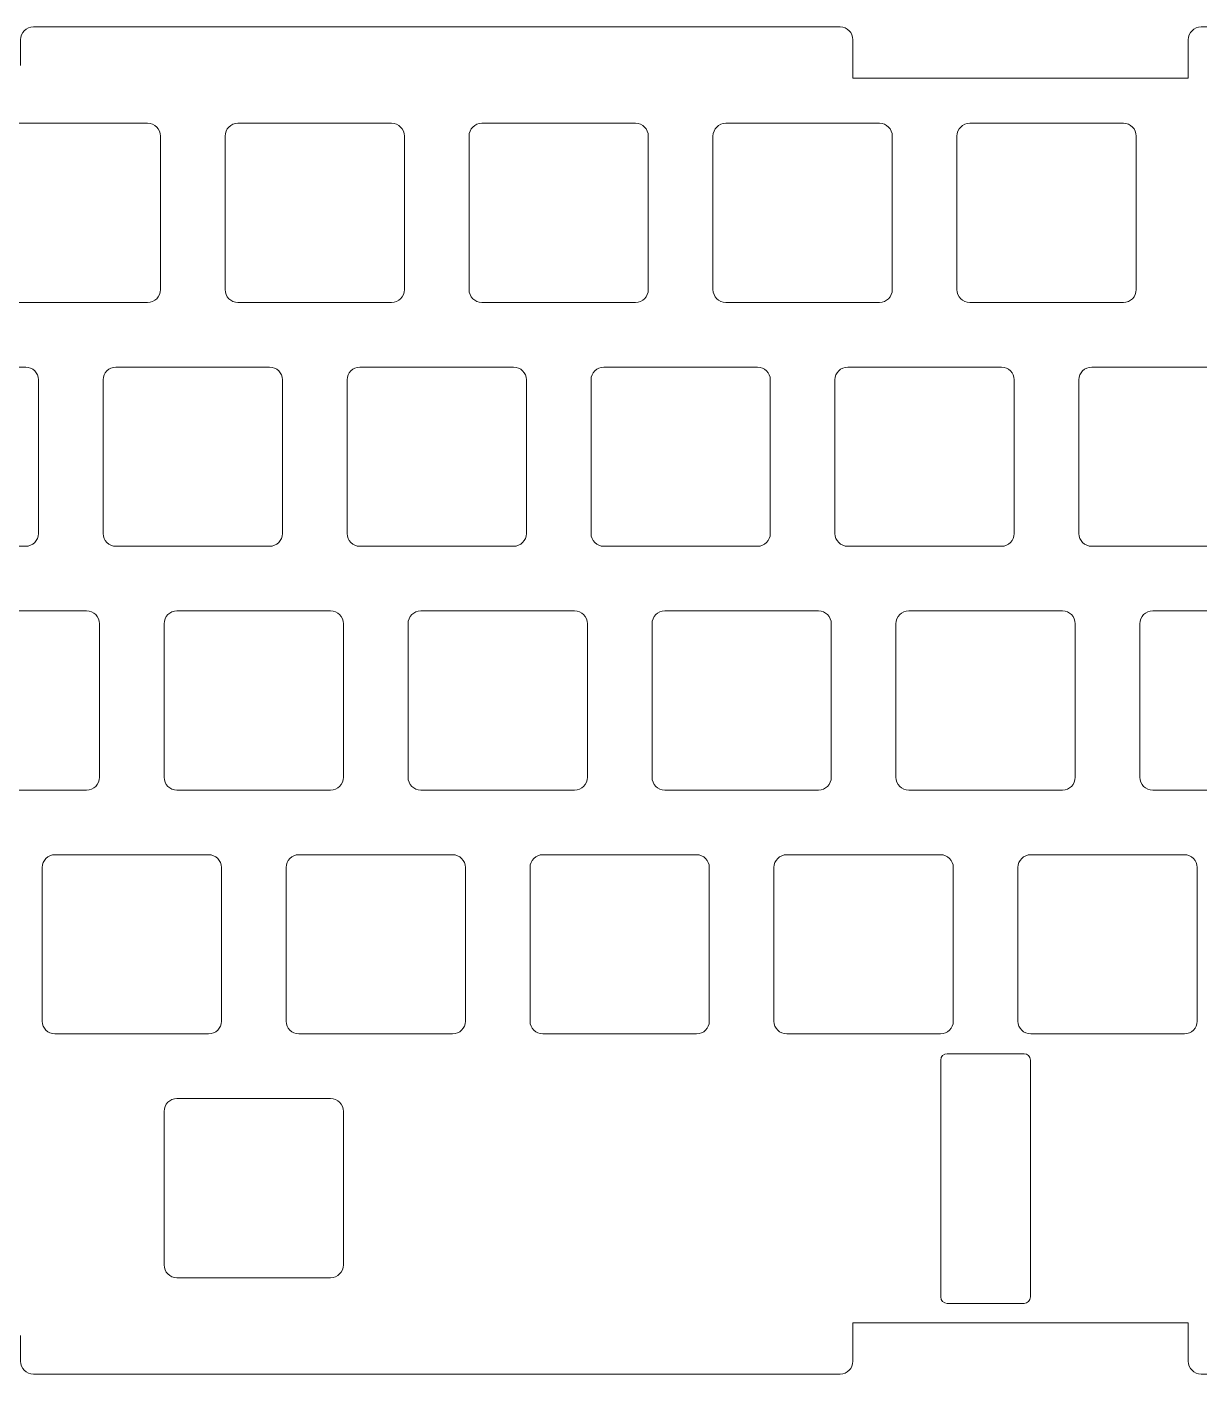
# Model space of a CAD drawing. Header units: millimetres. Extents: x -1107 to -803, y 161 to 266.
# Drawn here: x -987 to -895.5, y 160.7 to 266 of the extents above; entities that cross this region are included whole.
import ezdxf

# ---------------------------------------------------------------- set-up
doc = ezdxf.new("R2010")
doc.units = ezdxf.units.MM
doc.header["$MEASUREMENT"] = 0
doc.layers.add('Layer 1', color=7, linetype='Continuous')

msp = doc.modelspace()

# ---------------------------------------------------------------- linework, layer by layer
at = {"layer": 'Layer 1', "lineweight": 9}
for points, knots in [([(-987.4944, 262.9621), (-987.4944, 262.9621), (-987.4944, 264.9626), (-987.4944, 264.9626), (-987.4944, 264.9626), (-987.4944, 265.5134), (-987.0452, 265.9626), (-986.4944, 265.9626), (-986.4944, 265.9626), (-986.4944, 265.9626), (-923.4945, 265.9626), (-923.4945, 265.9626), (-923.4945, 265.9626), (-922.9437, 265.9626), (-922.4945, 265.5134), (-922.4945, 264.9626), (-922.4945, 264.9626), (-922.4945, 264.9626), (-922.4945, 262.9621), (-922.4945, 262.9621)], [0, 0, 0, 0, 0.16666667, 0.16666667, 0.16666667, 0.16666668, 0.33333333, 0.33333333, 0.33333333, 0.33333334, 0.5, 0.5, 0.5, 0.50000001, 0.66666667, 0.66666667, 0.66666667, 0.66666668, 1, 1, 1, 1]), ([(-896.3068, 262.9621), (-896.3068, 262.9621), (-896.3068, 264.9626), (-896.3068, 264.9626), (-896.3068, 264.9626), (-896.3068, 265.5134), (-895.8576, 265.9626), (-895.3068, 265.9626), (-895.3068, 265.9626), (-895.3068, 265.9626), (-832.3069, 265.9626), (-832.3069, 265.9626), (-832.3069, 265.9626), (-831.7561, 265.9626), (-831.3069, 265.5134), (-831.3069, 264.9626), (-831.3069, 264.9626), (-831.3069, 264.9626), (-831.3069, 262.9621), (-831.3069, 262.9621)], [0, 0, 0, 0, 0.16666667, 0.16666667, 0.16666667, 0.16666668, 0.33333333, 0.33333333, 0.33333333, 0.33333334, 0.5, 0.5, 0.5, 0.50000001, 0.66666667, 0.66666667, 0.66666667, 0.66666668, 1, 1, 1, 1]), ([(-990.5698, 245.4371), (-990.5697, 244.8849), (-990.1219, 244.4372), (-989.5697, 244.4372), (-989.5697, 244.4372), (-989.5697, 244.4372), (-977.5698, 244.4372), (-977.5698, 244.4372), (-977.5698, 244.4372), (-977.0175, 244.4372), (-976.5697, 244.8849), (-976.5697, 245.4371), (-976.5697, 245.4371), (-976.5697, 245.4371), (-976.5698, 257.4372), (-976.5698, 257.4372), (-976.5698, 257.4372), (-976.5697, 257.9894), (-977.0175, 258.4371), (-977.5697, 258.4371), (-977.5697, 258.4371), (-977.5697, 258.4371), (-989.5698, 258.4371), (-989.5698, 258.4371), (-989.5698, 258.4371), (-990.1219, 258.4371), (-990.5697, 257.9894), (-990.5697, 257.4372), (-990.5697, 257.4372), (-990.5697, 257.4372), (-990.5698, 245.4371), (-990.5698, 245.4371)], [0, 0, 0, 0, 0.11111111, 0.11111111, 0.11111111, 0.11111112, 0.22222222, 0.22222222, 0.22222222, 0.22222223, 0.33333333, 0.33333333, 0.33333333, 0.33333334, 0.44444444, 0.44444444, 0.44444444, 0.44444445, 0.55555556, 0.55555556, 0.55555556, 0.55555557, 0.66666667, 0.66666667, 0.66666667, 0.66666668, 0.77777778, 0.77777778, 0.77777778, 0.77777779, 1, 1, 1, 1]), ([(-971.5198, 245.4371), (-971.5197, 244.8849), (-971.0719, 244.4372), (-970.5197, 244.4372), (-970.5197, 244.4372), (-970.5197, 244.4372), (-958.52, 244.4372), (-958.52, 244.4372), (-958.52, 244.4372), (-957.9677, 244.4372), (-957.5199, 244.8849), (-957.5199, 245.4371), (-957.5199, 245.4371), (-957.5199, 245.4371), (-957.52, 257.4372), (-957.52, 257.4372), (-957.52, 257.4372), (-957.5199, 257.9894), (-957.9677, 258.4371), (-958.5199, 258.4371), (-958.5199, 258.4371), (-958.5199, 258.4371), (-970.5198, 258.4371), (-970.5198, 258.4371), (-970.5198, 258.4371), (-971.0719, 258.4371), (-971.5197, 257.9894), (-971.5197, 257.4372), (-971.5197, 257.4372), (-971.5197, 257.4372), (-971.5198, 245.4371), (-971.5198, 245.4371)], [0, 0, 0, 0, 0.11111111, 0.11111111, 0.11111111, 0.11111112, 0.22222222, 0.22222222, 0.22222222, 0.22222223, 0.33333333, 0.33333333, 0.33333333, 0.33333334, 0.44444444, 0.44444444, 0.44444444, 0.44444445, 0.55555556, 0.55555556, 0.55555556, 0.55555557, 0.66666667, 0.66666667, 0.66666667, 0.66666668, 0.77777778, 0.77777778, 0.77777778, 0.77777779, 1, 1, 1, 1]), ([(-952.47, 245.4371), (-952.47, 244.8849), (-952.0222, 244.4372), (-951.47, 244.4372), (-951.47, 244.4372), (-951.47, 244.4372), (-939.47, 244.4372), (-939.47, 244.4372), (-939.47, 244.4372), (-938.9178, 244.4372), (-938.47, 244.8849), (-938.47, 245.4371), (-938.47, 245.4371), (-938.47, 245.4371), (-938.47, 257.4372), (-938.47, 257.4372), (-938.47, 257.4372), (-938.47, 257.9894), (-938.9178, 258.4371), (-939.47, 258.4371), (-939.47, 258.4371), (-939.47, 258.4371), (-951.47, 258.4371), (-951.47, 258.4371), (-951.47, 258.4371), (-952.0222, 258.4371), (-952.47, 257.9894), (-952.47, 257.4372), (-952.47, 257.4372), (-952.47, 257.4372), (-952.47, 245.4371), (-952.47, 245.4371)], [0, 0, 0, 0, 0.11111111, 0.11111111, 0.11111111, 0.11111112, 0.22222222, 0.22222222, 0.22222222, 0.22222223, 0.33333333, 0.33333333, 0.33333333, 0.33333334, 0.44444444, 0.44444444, 0.44444444, 0.44444445, 0.55555556, 0.55555556, 0.55555556, 0.55555557, 0.66666667, 0.66666667, 0.66666667, 0.66666668, 0.77777778, 0.77777778, 0.77777778, 0.77777779, 1, 1, 1, 1]), ([(-933.42, 245.4371), (-933.42, 244.8849), (-932.9722, 244.4372), (-932.42, 244.4372), (-932.42, 244.4372), (-932.42, 244.4372), (-920.42, 244.4372), (-920.42, 244.4372), (-920.42, 244.4372), (-919.8678, 244.4372), (-919.42, 244.8849), (-919.42, 245.4371), (-919.42, 245.4371), (-919.42, 245.4371), (-919.42, 257.4372), (-919.42, 257.4372), (-919.42, 257.4372), (-919.42, 257.9894), (-919.8678, 258.4371), (-920.42, 258.4371), (-920.42, 258.4371), (-920.42, 258.4371), (-932.42, 258.4371), (-932.42, 258.4371), (-932.42, 258.4371), (-932.9722, 258.4371), (-933.42, 257.9894), (-933.42, 257.4372), (-933.42, 257.4372), (-933.42, 257.4372), (-933.42, 245.4371), (-933.42, 245.4371)], [0, 0, 0, 0, 0.11111111, 0.11111111, 0.11111111, 0.11111112, 0.22222222, 0.22222222, 0.22222222, 0.22222223, 0.33333333, 0.33333333, 0.33333333, 0.33333334, 0.44444444, 0.44444444, 0.44444444, 0.44444445, 0.55555556, 0.55555556, 0.55555556, 0.55555557, 0.66666667, 0.66666667, 0.66666667, 0.66666668, 0.77777778, 0.77777778, 0.77777778, 0.77777779, 1, 1, 1, 1]), ([(-914.37, 245.4371), (-914.37, 244.8849), (-913.9222, 244.4372), (-913.37, 244.4372), (-913.37, 244.4372), (-913.37, 244.4372), (-901.37, 244.4372), (-901.37, 244.4372), (-901.37, 244.4372), (-900.8178, 244.4372), (-900.37, 244.8849), (-900.37, 245.4371), (-900.37, 245.4371), (-900.37, 245.4371), (-900.37, 257.4372), (-900.37, 257.4372), (-900.37, 257.4372), (-900.37, 257.9894), (-900.8178, 258.4371), (-901.37, 258.4371), (-901.37, 258.4371), (-901.37, 258.4371), (-913.37, 258.4371), (-913.37, 258.4371), (-913.37, 258.4371), (-913.9222, 258.4371), (-914.37, 257.9894), (-914.37, 257.4372), (-914.37, 257.4372), (-914.37, 257.4372), (-914.37, 245.4371), (-914.37, 245.4371)], [0, 0, 0, 0, 0.11111111, 0.11111111, 0.11111111, 0.11111112, 0.22222222, 0.22222222, 0.22222222, 0.22222223, 0.33333333, 0.33333333, 0.33333333, 0.33333334, 0.44444444, 0.44444444, 0.44444444, 0.44444445, 0.55555556, 0.55555556, 0.55555556, 0.55555557, 0.66666667, 0.66666667, 0.66666667, 0.66666668, 0.77777778, 0.77777778, 0.77777778, 0.77777779, 1, 1, 1, 1]), ([(-1000.0948, 226.3871), (-1000.0947, 225.8349), (-999.6469, 225.3872), (-999.0947, 225.3872), (-999.0947, 225.3872), (-999.0947, 225.3872), (-987.0948, 225.3872), (-987.0948, 225.3872), (-987.0948, 225.3872), (-986.5425, 225.3872), (-986.0947, 225.8349), (-986.0947, 226.3871), (-986.0947, 226.3871), (-986.0947, 226.3871), (-986.0948, 238.3872), (-986.0948, 238.3872), (-986.0948, 238.3872), (-986.0947, 238.9394), (-986.5425, 239.3871), (-987.0947, 239.3871), (-987.0947, 239.3871), (-987.0947, 239.3871), (-999.0948, 239.3871), (-999.0948, 239.3871), (-999.0948, 239.3871), (-999.6469, 239.3871), (-1000.0947, 238.9394), (-1000.0947, 238.3872), (-1000.0947, 238.3872), (-1000.0947, 238.3872), (-1000.0948, 226.3871), (-1000.0948, 226.3871)], [0, 0, 0, 0, 0.11111111, 0.11111111, 0.11111111, 0.11111112, 0.22222222, 0.22222222, 0.22222222, 0.22222223, 0.33333333, 0.33333333, 0.33333333, 0.33333334, 0.44444444, 0.44444444, 0.44444444, 0.44444445, 0.55555556, 0.55555556, 0.55555556, 0.55555557, 0.66666667, 0.66666667, 0.66666667, 0.66666668, 0.77777778, 0.77777778, 0.77777778, 0.77777779, 1, 1, 1, 1]), ([(-981.0448, 226.3871), (-981.0447, 225.8349), (-980.5969, 225.3872), (-980.0447, 225.3872), (-980.0447, 225.3872), (-980.0447, 225.3872), (-968.0448, 225.3872), (-968.0448, 225.3872), (-968.0448, 225.3872), (-967.4925, 225.3872), (-967.0447, 225.8349), (-967.0447, 226.3871), (-967.0447, 226.3871), (-967.0447, 226.3871), (-967.0448, 238.3872), (-967.0448, 238.3872), (-967.0448, 238.3872), (-967.0447, 238.9394), (-967.4925, 239.3871), (-968.0447, 239.3871), (-968.0447, 239.3871), (-968.0447, 239.3871), (-980.0448, 239.3871), (-980.0448, 239.3871), (-980.0448, 239.3871), (-980.5969, 239.3871), (-981.0447, 238.9394), (-981.0447, 238.3872), (-981.0447, 238.3872), (-981.0447, 238.3872), (-981.0448, 226.3871), (-981.0448, 226.3871)], [0, 0, 0, 0, 0.11111111, 0.11111111, 0.11111111, 0.11111112, 0.22222222, 0.22222222, 0.22222222, 0.22222223, 0.33333333, 0.33333333, 0.33333333, 0.33333334, 0.44444444, 0.44444444, 0.44444444, 0.44444445, 0.55555556, 0.55555556, 0.55555556, 0.55555557, 0.66666667, 0.66666667, 0.66666667, 0.66666668, 0.77777778, 0.77777778, 0.77777778, 0.77777779, 1, 1, 1, 1]), ([(-961.995, 226.3871), (-961.9949, 225.8349), (-961.5471, 225.3872), (-960.9949, 225.3872), (-960.9949, 225.3872), (-960.9949, 225.3872), (-948.995, 225.3872), (-948.995, 225.3872), (-948.995, 225.3872), (-948.4428, 225.3872), (-947.995, 225.8349), (-947.995, 226.3871), (-947.995, 226.3871), (-947.995, 226.3871), (-947.995, 238.3872), (-947.995, 238.3872), (-947.995, 238.3872), (-947.995, 238.9394), (-948.4428, 239.3871), (-948.995, 239.3871), (-948.995, 239.3871), (-948.995, 239.3871), (-960.995, 239.3871), (-960.995, 239.3871), (-960.995, 239.3871), (-961.5471, 239.3871), (-961.9949, 238.9394), (-961.9949, 238.3872), (-961.9949, 238.3872), (-961.9949, 238.3872), (-961.995, 226.3871), (-961.995, 226.3871)], [0, 0, 0, 0, 0.11111111, 0.11111111, 0.11111111, 0.11111112, 0.22222222, 0.22222222, 0.22222222, 0.22222223, 0.33333333, 0.33333333, 0.33333333, 0.33333334, 0.44444444, 0.44444444, 0.44444444, 0.44444445, 0.55555556, 0.55555556, 0.55555556, 0.55555557, 0.66666667, 0.66666667, 0.66666667, 0.66666668, 0.77777778, 0.77777778, 0.77777778, 0.77777779, 1, 1, 1, 1]), ([(-942.945, 226.3871), (-942.945, 225.8349), (-942.4972, 225.3872), (-941.945, 225.3872), (-941.945, 225.3872), (-941.945, 225.3872), (-929.945, 225.3872), (-929.945, 225.3872), (-929.945, 225.3872), (-929.3928, 225.3872), (-928.945, 225.8349), (-928.945, 226.3871), (-928.945, 226.3871), (-928.945, 226.3871), (-928.945, 238.3872), (-928.945, 238.3872), (-928.945, 238.3872), (-928.945, 238.9394), (-929.3928, 239.3871), (-929.945, 239.3871), (-929.945, 239.3871), (-929.945, 239.3871), (-941.945, 239.3871), (-941.945, 239.3871), (-941.945, 239.3871), (-942.4972, 239.3871), (-942.945, 238.9394), (-942.945, 238.3872), (-942.945, 238.3872), (-942.945, 238.3872), (-942.945, 226.3871), (-942.945, 226.3871)], [0, 0, 0, 0, 0.11111111, 0.11111111, 0.11111111, 0.11111112, 0.22222222, 0.22222222, 0.22222222, 0.22222223, 0.33333333, 0.33333333, 0.33333333, 0.33333334, 0.44444444, 0.44444444, 0.44444444, 0.44444445, 0.55555556, 0.55555556, 0.55555556, 0.55555557, 0.66666667, 0.66666667, 0.66666667, 0.66666668, 0.77777778, 0.77777778, 0.77777778, 0.77777779, 1, 1, 1, 1]), ([(-923.895, 226.3871), (-923.895, 225.8349), (-923.4472, 225.3872), (-922.895, 225.3872), (-922.895, 225.3872), (-922.895, 225.3872), (-910.895, 225.3872), (-910.895, 225.3872), (-910.895, 225.3872), (-910.3428, 225.3872), (-909.895, 225.8349), (-909.895, 226.3871), (-909.895, 226.3871), (-909.895, 226.3871), (-909.895, 238.3872), (-909.895, 238.3872), (-909.895, 238.3872), (-909.895, 238.9394), (-910.3428, 239.3871), (-910.895, 239.3871), (-910.895, 239.3871), (-910.895, 239.3871), (-922.895, 239.3871), (-922.895, 239.3871), (-922.895, 239.3871), (-923.4472, 239.3871), (-923.895, 238.9394), (-923.895, 238.3872), (-923.895, 238.3872), (-923.895, 238.3872), (-923.895, 226.3871), (-923.895, 226.3871)], [0, 0, 0, 0, 0.11111111, 0.11111111, 0.11111111, 0.11111112, 0.22222222, 0.22222222, 0.22222222, 0.22222223, 0.33333333, 0.33333333, 0.33333333, 0.33333334, 0.44444444, 0.44444444, 0.44444444, 0.44444445, 0.55555556, 0.55555556, 0.55555556, 0.55555557, 0.66666667, 0.66666667, 0.66666667, 0.66666668, 0.77777778, 0.77777778, 0.77777778, 0.77777779, 1, 1, 1, 1]), ([(-904.845, 226.3871), (-904.845, 225.8349), (-904.3972, 225.3872), (-903.845, 225.3872), (-903.845, 225.3872), (-903.845, 225.3872), (-891.845, 225.3872), (-891.845, 225.3872), (-891.845, 225.3872), (-891.2928, 225.3872), (-890.845, 225.8349), (-890.845, 226.3871), (-890.845, 226.3871), (-890.845, 226.3871), (-890.845, 238.3872), (-890.845, 238.3872), (-890.845, 238.3872), (-890.845, 238.9394), (-891.2928, 239.3871), (-891.845, 239.3871), (-891.845, 239.3871), (-891.845, 239.3871), (-903.845, 239.3871), (-903.845, 239.3871), (-903.845, 239.3871), (-904.3972, 239.3871), (-904.845, 238.9394), (-904.845, 238.3872), (-904.845, 238.3872), (-904.845, 238.3872), (-904.845, 226.3871), (-904.845, 226.3871)], [0, 0, 0, 0, 0.11111111, 0.11111111, 0.11111111, 0.11111112, 0.22222222, 0.22222222, 0.22222222, 0.22222223, 0.33333333, 0.33333333, 0.33333333, 0.33333334, 0.44444444, 0.44444444, 0.44444444, 0.44444445, 0.55555556, 0.55555556, 0.55555556, 0.55555557, 0.66666667, 0.66666667, 0.66666667, 0.66666668, 0.77777778, 0.77777778, 0.77777778, 0.77777779, 1, 1, 1, 1]), ([(-995.3323, 207.3372), (-995.3322, 206.7853), (-994.8844, 206.3374), (-994.3322, 206.3374), (-994.3322, 206.3374), (-994.3322, 206.3374), (-982.3323, 206.3373), (-982.3323, 206.3373), (-982.3323, 206.3373), (-981.78, 206.3374), (-981.3322, 206.7853), (-981.3322, 207.3375), (-981.3322, 207.3375), (-981.3322, 207.3375), (-981.3323, 219.3372), (-981.3323, 219.3372), (-981.3323, 219.3372), (-981.3322, 219.8894), (-981.78, 220.3371), (-982.3322, 220.3371), (-982.3322, 220.3371), (-982.3322, 220.3371), (-994.3323, 220.3371), (-994.3323, 220.3371), (-994.3323, 220.3371), (-994.8844, 220.3371), (-995.3322, 219.8894), (-995.3322, 219.3372), (-995.3322, 219.3372), (-995.3322, 219.3372), (-995.3323, 207.3372), (-995.3323, 207.3372)], [0, 0, 0, 0, 0.11111111, 0.11111111, 0.11111111, 0.11111112, 0.22222222, 0.22222222, 0.22222222, 0.22222223, 0.33333333, 0.33333333, 0.33333333, 0.33333334, 0.44444444, 0.44444444, 0.44444444, 0.44444445, 0.55555556, 0.55555556, 0.55555556, 0.55555557, 0.66666667, 0.66666667, 0.66666667, 0.66666668, 0.77777778, 0.77777778, 0.77777778, 0.77777779, 1, 1, 1, 1]), ([(-976.2823, 207.3372), (-976.2822, 206.7853), (-975.8344, 206.3374), (-975.2822, 206.3374), (-975.2822, 206.3374), (-975.2822, 206.3374), (-963.2825, 206.3373), (-963.2825, 206.3373), (-963.2825, 206.3373), (-962.7302, 206.3374), (-962.2824, 206.7853), (-962.2824, 207.3375), (-962.2824, 207.3375), (-962.2824, 207.3375), (-962.2825, 219.3372), (-962.2825, 219.3372), (-962.2825, 219.3372), (-962.2824, 219.8894), (-962.7302, 220.3371), (-963.2824, 220.3371), (-963.2824, 220.3371), (-963.2824, 220.3371), (-975.2823, 220.3371), (-975.2823, 220.3371), (-975.2823, 220.3371), (-975.8344, 220.3371), (-976.2822, 219.8894), (-976.2822, 219.3372), (-976.2822, 219.3372), (-976.2822, 219.3372), (-976.2823, 207.3372), (-976.2823, 207.3372)], [0, 0, 0, 0, 0.11111111, 0.11111111, 0.11111111, 0.11111112, 0.22222222, 0.22222222, 0.22222222, 0.22222223, 0.33333333, 0.33333333, 0.33333333, 0.33333334, 0.44444444, 0.44444444, 0.44444444, 0.44444445, 0.55555556, 0.55555556, 0.55555556, 0.55555557, 0.66666667, 0.66666667, 0.66666667, 0.66666668, 0.77777778, 0.77777778, 0.77777778, 0.77777779, 1, 1, 1, 1]), ([(-957.2325, 207.3372), (-957.2324, 206.7853), (-956.7846, 206.3374), (-956.2324, 206.3374), (-956.2324, 206.3374), (-956.2324, 206.3374), (-944.2325, 206.3373), (-944.2325, 206.3373), (-944.2325, 206.3373), (-943.6803, 206.3374), (-943.2325, 206.7853), (-943.2325, 207.3375), (-943.2325, 207.3375), (-943.2325, 207.3375), (-943.2325, 219.3372), (-943.2325, 219.3372), (-943.2325, 219.3372), (-943.2325, 219.8894), (-943.6803, 220.3371), (-944.2325, 220.3371), (-944.2325, 220.3371), (-944.2325, 220.3371), (-956.2325, 220.3371), (-956.2325, 220.3371), (-956.2325, 220.3371), (-956.7846, 220.3371), (-957.2324, 219.8894), (-957.2324, 219.3372), (-957.2324, 219.3372), (-957.2324, 219.3372), (-957.2325, 207.3372), (-957.2325, 207.3372)], [0, 0, 0, 0, 0.11111111, 0.11111111, 0.11111111, 0.11111112, 0.22222222, 0.22222222, 0.22222222, 0.22222223, 0.33333333, 0.33333333, 0.33333333, 0.33333334, 0.44444444, 0.44444444, 0.44444444, 0.44444445, 0.55555556, 0.55555556, 0.55555556, 0.55555557, 0.66666667, 0.66666667, 0.66666667, 0.66666668, 0.77777778, 0.77777778, 0.77777778, 0.77777779, 1, 1, 1, 1]), ([(-938.1825, 207.3372), (-938.1825, 206.7853), (-937.7347, 206.3374), (-937.1825, 206.3374), (-937.1825, 206.3374), (-937.1825, 206.3374), (-925.1825, 206.3373), (-925.1825, 206.3373), (-925.1825, 206.3373), (-924.6303, 206.3374), (-924.1825, 206.7853), (-924.1825, 207.3375), (-924.1825, 207.3375), (-924.1825, 207.3375), (-924.1825, 219.3372), (-924.1825, 219.3372), (-924.1825, 219.3372), (-924.1825, 219.8894), (-924.6303, 220.3371), (-925.1825, 220.3371), (-925.1825, 220.3371), (-925.1825, 220.3371), (-937.1825, 220.3371), (-937.1825, 220.3371), (-937.1825, 220.3371), (-937.7347, 220.3371), (-938.1825, 219.8894), (-938.1825, 219.3372), (-938.1825, 219.3372), (-938.1825, 219.3372), (-938.1825, 207.3372), (-938.1825, 207.3372)], [0, 0, 0, 0, 0.11111111, 0.11111111, 0.11111111, 0.11111112, 0.22222222, 0.22222222, 0.22222222, 0.22222223, 0.33333333, 0.33333333, 0.33333333, 0.33333334, 0.44444444, 0.44444444, 0.44444444, 0.44444445, 0.55555556, 0.55555556, 0.55555556, 0.55555557, 0.66666667, 0.66666667, 0.66666667, 0.66666668, 0.77777778, 0.77777778, 0.77777778, 0.77777779, 1, 1, 1, 1]), ([(-919.1325, 207.3372), (-919.1325, 206.7853), (-918.6847, 206.3374), (-918.1325, 206.3374), (-918.1325, 206.3374), (-918.1325, 206.3374), (-906.1325, 206.3373), (-906.1325, 206.3373), (-906.1325, 206.3373), (-905.5803, 206.3374), (-905.1325, 206.7853), (-905.1325, 207.3375), (-905.1325, 207.3375), (-905.1325, 207.3375), (-905.1325, 219.3372), (-905.1325, 219.3372), (-905.1325, 219.3372), (-905.1325, 219.8894), (-905.5803, 220.3371), (-906.1325, 220.3371), (-906.1325, 220.3371), (-906.1325, 220.3371), (-918.1325, 220.3371), (-918.1325, 220.3371), (-918.1325, 220.3371), (-918.6847, 220.3371), (-919.1325, 219.8894), (-919.1325, 219.3372), (-919.1325, 219.3372), (-919.1325, 219.3372), (-919.1325, 207.3372), (-919.1325, 207.3372)], [0, 0, 0, 0, 0.11111111, 0.11111111, 0.11111111, 0.11111112, 0.22222222, 0.22222222, 0.22222222, 0.22222223, 0.33333333, 0.33333333, 0.33333333, 0.33333334, 0.44444444, 0.44444444, 0.44444444, 0.44444445, 0.55555556, 0.55555556, 0.55555556, 0.55555557, 0.66666667, 0.66666667, 0.66666667, 0.66666668, 0.77777778, 0.77777778, 0.77777778, 0.77777779, 1, 1, 1, 1]), ([(-900.0825, 207.3372), (-900.0825, 206.7853), (-899.6347, 206.3374), (-899.0825, 206.3374), (-899.0825, 206.3374), (-899.0825, 206.3374), (-887.0825, 206.3373), (-887.0825, 206.3373), (-887.0825, 206.3373), (-886.5303, 206.3374), (-886.0825, 206.7853), (-886.0825, 207.3375), (-886.0825, 207.3375), (-886.0825, 207.3375), (-886.0825, 219.3372), (-886.0825, 219.3372), (-886.0825, 219.3372), (-886.0825, 219.8894), (-886.5303, 220.3371), (-887.0825, 220.3371), (-887.0825, 220.3371), (-887.0825, 220.3371), (-899.0825, 220.3371), (-899.0825, 220.3371), (-899.0825, 220.3371), (-899.6347, 220.3371), (-900.0825, 219.8894), (-900.0825, 219.3372), (-900.0825, 219.3372), (-900.0825, 219.3372), (-900.0825, 207.3372), (-900.0825, 207.3372)], [0, 0, 0, 0, 0.11111111, 0.11111111, 0.11111111, 0.11111112, 0.22222222, 0.22222222, 0.22222222, 0.22222223, 0.33333333, 0.33333333, 0.33333333, 0.33333334, 0.44444444, 0.44444444, 0.44444444, 0.44444445, 0.55555556, 0.55555556, 0.55555556, 0.55555557, 0.66666667, 0.66666667, 0.66666667, 0.66666668, 0.77777778, 0.77777778, 0.77777778, 0.77777779, 1, 1, 1, 1]), ([(-985.8073, 188.2872), (-985.8072, 187.7353), (-985.3594, 187.2874), (-984.8072, 187.2874), (-984.8072, 187.2874), (-984.8072, 187.2874), (-972.8073, 187.2873), (-972.8073, 187.2873), (-972.8073, 187.2873), (-972.255, 187.2874), (-971.8072, 187.7353), (-971.8072, 188.2875), (-971.8072, 188.2875), (-971.8072, 188.2875), (-971.8073, 200.2873), (-971.8073, 200.2873), (-971.8073, 200.2873), (-971.8072, 200.8396), (-972.255, 201.2875), (-972.8072, 201.2875), (-972.8072, 201.2875), (-972.8072, 201.2875), (-984.8073, 201.2872), (-984.8073, 201.2872), (-984.8073, 201.2872), (-985.3594, 201.2875), (-985.8072, 200.8396), (-985.8072, 200.2874), (-985.8072, 200.2874), (-985.8072, 200.2874), (-985.8073, 188.2872), (-985.8073, 188.2872)], [0, 0, 0, 0, 0.11111111, 0.11111111, 0.11111111, 0.11111112, 0.22222222, 0.22222222, 0.22222222, 0.22222223, 0.33333333, 0.33333333, 0.33333333, 0.33333334, 0.44444444, 0.44444444, 0.44444444, 0.44444445, 0.55555556, 0.55555556, 0.55555556, 0.55555557, 0.66666667, 0.66666667, 0.66666667, 0.66666668, 0.77777778, 0.77777778, 0.77777778, 0.77777779, 1, 1, 1, 1]), ([(-966.7573, 188.2872), (-966.7572, 187.7353), (-966.3094, 187.2874), (-965.7573, 187.2874), (-965.7573, 187.2874), (-965.7573, 187.2874), (-953.7575, 187.2873), (-953.7575, 187.2873), (-953.7575, 187.2873), (-953.2053, 187.2874), (-952.7575, 187.7353), (-952.7575, 188.2875), (-952.7575, 188.2875), (-952.7575, 188.2875), (-952.7575, 200.2873), (-952.7575, 200.2873), (-952.7575, 200.2873), (-952.7575, 200.8396), (-953.2053, 201.2875), (-953.7575, 201.2875), (-953.7575, 201.2875), (-953.7575, 201.2875), (-965.7574, 201.2872), (-965.7574, 201.2872), (-965.7574, 201.2872), (-966.3094, 201.2875), (-966.7572, 200.8396), (-966.7572, 200.2874), (-966.7572, 200.2874), (-966.7572, 200.2874), (-966.7573, 188.2872), (-966.7573, 188.2872)], [0, 0, 0, 0, 0.11111111, 0.11111111, 0.11111111, 0.11111112, 0.22222222, 0.22222222, 0.22222222, 0.22222223, 0.33333333, 0.33333333, 0.33333333, 0.33333334, 0.44444444, 0.44444444, 0.44444444, 0.44444445, 0.55555556, 0.55555556, 0.55555556, 0.55555557, 0.66666667, 0.66666667, 0.66666667, 0.66666668, 0.77777778, 0.77777778, 0.77777778, 0.77777779, 1, 1, 1, 1]), ([(-947.7075, 188.2872), (-947.7075, 187.7353), (-947.2597, 187.2874), (-946.7075, 187.2874), (-946.7075, 187.2874), (-946.7075, 187.2874), (-934.7075, 187.2873), (-934.7075, 187.2873), (-934.7075, 187.2873), (-934.1553, 187.2874), (-933.7075, 187.7353), (-933.7075, 188.2875), (-933.7075, 188.2875), (-933.7075, 188.2875), (-933.7075, 200.2873), (-933.7075, 200.2873), (-933.7075, 200.2873), (-933.7075, 200.8396), (-934.1553, 201.2875), (-934.7075, 201.2875), (-934.7075, 201.2875), (-934.7075, 201.2875), (-946.7075, 201.2872), (-946.7075, 201.2872), (-946.7075, 201.2872), (-947.2597, 201.2875), (-947.7075, 200.8396), (-947.7075, 200.2874), (-947.7075, 200.2874), (-947.7075, 200.2874), (-947.7075, 188.2872), (-947.7075, 188.2872)], [0, 0, 0, 0, 0.11111111, 0.11111111, 0.11111111, 0.11111112, 0.22222222, 0.22222222, 0.22222222, 0.22222223, 0.33333333, 0.33333333, 0.33333333, 0.33333334, 0.44444444, 0.44444444, 0.44444444, 0.44444445, 0.55555556, 0.55555556, 0.55555556, 0.55555557, 0.66666667, 0.66666667, 0.66666667, 0.66666668, 0.77777778, 0.77777778, 0.77777778, 0.77777779, 1, 1, 1, 1]), ([(-928.6575, 188.2872), (-928.6575, 187.7353), (-928.2097, 187.2874), (-927.6575, 187.2874), (-927.6575, 187.2874), (-927.6575, 187.2874), (-915.6575, 187.2873), (-915.6575, 187.2873), (-915.6575, 187.2873), (-915.1053, 187.2874), (-914.6575, 187.7353), (-914.6575, 188.2875), (-914.6575, 188.2875), (-914.6575, 188.2875), (-914.6575, 200.2873), (-914.6575, 200.2873), (-914.6575, 200.2873), (-914.6575, 200.8396), (-915.1053, 201.2875), (-915.6575, 201.2875), (-915.6575, 201.2875), (-915.6575, 201.2875), (-927.6575, 201.2872), (-927.6575, 201.2872), (-927.6575, 201.2872), (-928.2097, 201.2875), (-928.6575, 200.8396), (-928.6575, 200.2874), (-928.6575, 200.2874), (-928.6575, 200.2874), (-928.6575, 188.2872), (-928.6575, 188.2872)], [0, 0, 0, 0, 0.11111111, 0.11111111, 0.11111111, 0.11111112, 0.22222222, 0.22222222, 0.22222222, 0.22222223, 0.33333333, 0.33333333, 0.33333333, 0.33333334, 0.44444444, 0.44444444, 0.44444444, 0.44444445, 0.55555556, 0.55555556, 0.55555556, 0.55555557, 0.66666667, 0.66666667, 0.66666667, 0.66666668, 0.77777778, 0.77777778, 0.77777778, 0.77777779, 1, 1, 1, 1]), ([(-909.6075, 188.2872), (-909.6075, 187.7353), (-909.1597, 187.2874), (-908.6075, 187.2874), (-908.6075, 187.2874), (-908.6075, 187.2874), (-896.6075, 187.2873), (-896.6075, 187.2873), (-896.6075, 187.2873), (-896.0553, 187.2874), (-895.6075, 187.7353), (-895.6075, 188.2875), (-895.6075, 188.2875), (-895.6075, 188.2875), (-895.6075, 200.2873), (-895.6075, 200.2873), (-895.6075, 200.2873), (-895.6075, 200.8396), (-896.0553, 201.2875), (-896.6075, 201.2875), (-896.6075, 201.2875), (-896.6075, 201.2875), (-908.6075, 201.2872), (-908.6075, 201.2872), (-908.6075, 201.2872), (-909.1597, 201.2875), (-909.6075, 200.8396), (-909.6075, 200.2874), (-909.6075, 200.2874), (-909.6075, 200.2874), (-909.6075, 188.2872), (-909.6075, 188.2872)], [0, 0, 0, 0, 0.11111111, 0.11111111, 0.11111111, 0.11111112, 0.22222222, 0.22222222, 0.22222222, 0.22222223, 0.33333333, 0.33333333, 0.33333333, 0.33333334, 0.44444444, 0.44444444, 0.44444444, 0.44444445, 0.55555556, 0.55555556, 0.55555556, 0.55555557, 0.66666667, 0.66666667, 0.66666667, 0.66666668, 0.77777778, 0.77777778, 0.77777778, 0.77777779, 1, 1, 1, 1]), ([(-915.6326, 166.7373), (-915.6326, 166.4613), (-915.4087, 166.2374), (-915.1326, 166.2374), (-915.1326, 166.2374), (-915.1326, 166.2374), (-909.1326, 166.2373), (-909.1326, 166.2373), (-909.1326, 166.2373), (-908.8565, 166.2374), (-908.6326, 166.4613), (-908.6326, 166.7375), (-908.6326, 166.7375), (-908.6326, 166.7375), (-908.6326, 185.2372), (-908.6326, 185.2372), (-908.6326, 185.2372), (-908.6326, 185.5136), (-908.8565, 185.7374), (-909.1326, 185.7374), (-909.1326, 185.7374), (-909.1326, 185.7374), (-915.1326, 185.7373), (-915.1326, 185.7373), (-915.1326, 185.7373), (-915.4087, 185.7374), (-915.6326, 185.5136), (-915.6326, 185.2374), (-915.6326, 185.2374), (-915.6326, 185.2374), (-915.6326, 166.7373), (-915.6326, 166.7373)], [0, 0, 0, 0, 0.11111111, 0.11111111, 0.11111111, 0.11111112, 0.22222222, 0.22222222, 0.22222222, 0.22222223, 0.33333333, 0.33333333, 0.33333333, 0.33333334, 0.44444444, 0.44444444, 0.44444444, 0.44444445, 0.55555556, 0.55555556, 0.55555556, 0.55555557, 0.66666667, 0.66666667, 0.66666667, 0.66666668, 0.77777778, 0.77777778, 0.77777778, 0.77777779, 1, 1, 1, 1]), ([(-976.2826, 169.2372), (-976.2825, 168.6853), (-975.8347, 168.2374), (-975.2825, 168.2374), (-975.2825, 168.2374), (-975.2825, 168.2374), (-963.2826, 168.2373), (-963.2826, 168.2373), (-963.2826, 168.2373), (-962.7303, 168.2374), (-962.2825, 168.6853), (-962.2825, 169.2375), (-962.2825, 169.2375), (-962.2825, 169.2375), (-962.2826, 181.2373), (-962.2826, 181.2373), (-962.2826, 181.2373), (-962.2825, 181.7896), (-962.7303, 182.2375), (-963.2825, 182.2375), (-963.2825, 182.2375), (-963.2825, 182.2375), (-975.2826, 182.2372), (-975.2826, 182.2372), (-975.2826, 182.2372), (-975.8347, 182.2375), (-976.2825, 181.7896), (-976.2825, 181.2374), (-976.2825, 181.2374), (-976.2825, 181.2374), (-976.2826, 169.2372), (-976.2826, 169.2372)], [0, 0, 0, 0, 0.11111111, 0.11111111, 0.11111111, 0.11111112, 0.22222222, 0.22222222, 0.22222222, 0.22222223, 0.33333333, 0.33333333, 0.33333333, 0.33333334, 0.44444444, 0.44444444, 0.44444444, 0.44444445, 0.55555556, 0.55555556, 0.55555556, 0.55555557, 0.66666667, 0.66666667, 0.66666667, 0.66666668, 0.77777778, 0.77777778, 0.77777778, 0.77777779, 1, 1, 1, 1]), ([(-922.4945, 163.7123), (-922.4945, 163.7123), (-922.4945, 161.7118), (-922.4945, 161.7118), (-922.4945, 161.7118), (-922.4945, 161.161), (-922.9437, 160.7118), (-923.4945, 160.7118), (-923.4945, 160.7118), (-923.4945, 160.7118), (-986.4944, 160.7118), (-986.4944, 160.7118), (-986.4944, 160.7118), (-987.0452, 160.7118), (-987.4944, 161.161), (-987.4944, 161.7118), (-987.4944, 161.7118), (-987.4944, 161.7118), (-987.4944, 163.7123), (-987.4944, 163.7123)], [0, 0, 0, 0, 0.16666667, 0.16666667, 0.16666667, 0.16666668, 0.33333333, 0.33333333, 0.33333333, 0.33333334, 0.5, 0.5, 0.5, 0.50000001, 0.66666667, 0.66666667, 0.66666667, 0.66666668, 1, 1, 1, 1]), ([(-831.3069, 163.7123), (-831.3069, 163.7123), (-831.3069, 161.7118), (-831.3069, 161.7118), (-831.3069, 161.7118), (-831.3069, 161.161), (-831.7561, 160.7118), (-832.3069, 160.7118), (-832.3069, 160.7118), (-832.3069, 160.7118), (-895.3068, 160.7118), (-895.3068, 160.7118), (-895.3068, 160.7118), (-895.8576, 160.7118), (-896.3068, 161.161), (-896.3068, 161.7118), (-896.3068, 161.7118), (-896.3068, 161.7118), (-896.3068, 163.7123), (-896.3068, 163.7123)], [0, 0, 0, 0, 0.16666667, 0.16666667, 0.16666667, 0.16666668, 0.33333333, 0.33333333, 0.33333333, 0.33333334, 0.5, 0.5, 0.5, 0.50000001, 0.66666667, 0.66666667, 0.66666667, 0.66666668, 1, 1, 1, 1])]:
    msp.add_open_spline(points, degree=3, knots=knots, dxfattribs=at)
for points in [[(-923.4945, 265.9626), (-923.4945, 265.9626), (-986.4944, 265.9626), (-986.4944, 265.9626)], [(-922.4945, 261.9621), (-922.4945, 261.9621), (-922.4945, 264.9626), (-922.4945, 264.9626)], [(-896.3068, 264.9626), (-896.3068, 264.9626), (-896.3068, 261.9621), (-896.3068, 261.9621)], [(-922.4945, 261.9621), (-922.4945, 261.9621), (-896.3068, 261.9621), (-896.3068, 261.9621)], [(-896.3068, 261.9621), (-896.3068, 261.9621), (-922.4945, 261.9621), (-922.4945, 261.9621)], [(-908.6326, 166.7375), (-908.6326, 166.7375), (-908.6326, 185.1373), (-908.6326, 185.1373)], [(-976.2825, 181.2374), (-976.2825, 181.2374), (-976.2826, 169.2345), (-976.2826, 169.2345)], [(-962.2825, 169.2346), (-962.2825, 169.2346), (-962.2826, 181.2373), (-962.2826, 181.2373)], [(-915.6326, 182.0373), (-915.6326, 182.0373), (-915.6326, 166.7373), (-915.6326, 166.7373)], [(-975.2962, 168.2375), (-975.2962, 168.2375), (-963.2788, 168.2373), (-963.2788, 168.2373)], [(-922.4945, 161.7118), (-922.4945, 161.7118), (-922.4945, 164.7123), (-922.4945, 164.7123)], [(-922.4945, 164.7123), (-922.4945, 164.7123), (-896.3068, 164.7123), (-896.3068, 164.7123)], [(-922.4945, 164.7122), (-922.4945, 164.7122), (-896.3068, 164.7122), (-896.3068, 164.7122)], [(-896.3068, 164.7123), (-896.3068, 164.7123), (-896.3068, 161.7118), (-896.3068, 161.7118)], [(-986.4944, 160.7118), (-986.4944, 160.7118), (-923.4945, 160.7118), (-923.4945, 160.7118)]]:
    msp.add_open_spline(points, degree=3, dxfattribs=at)

doc.saveas('drawing.dxf')
